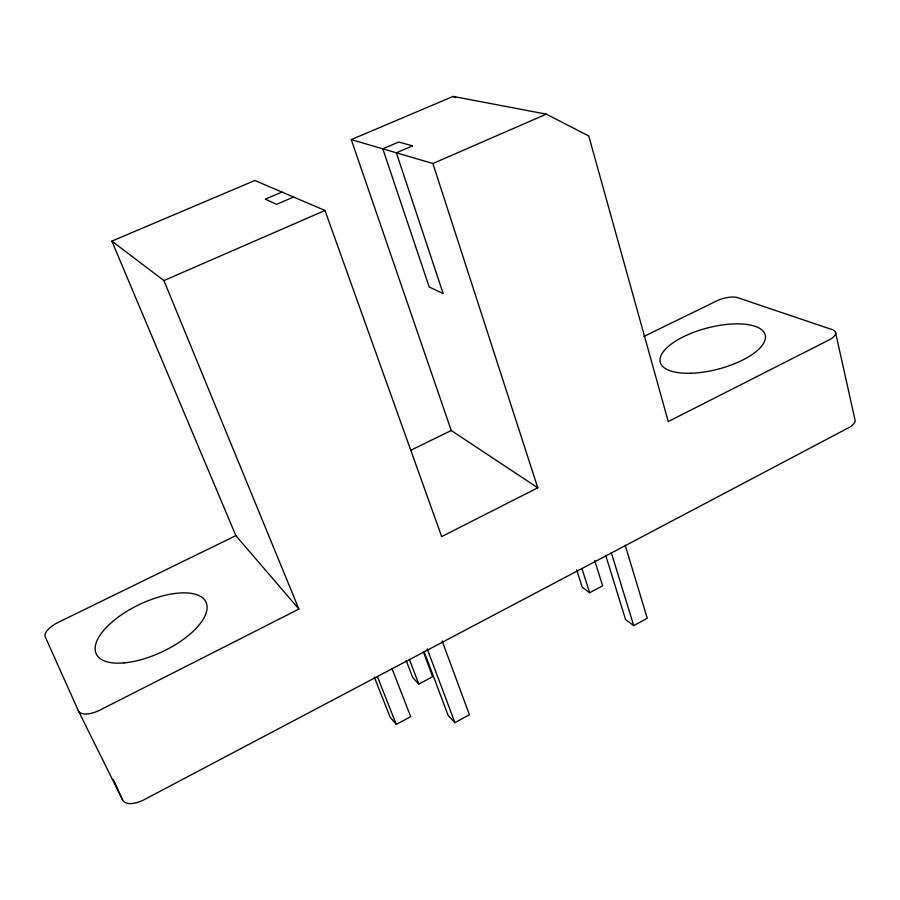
<?xml version="1.0" encoding="UTF-8"?>
<svg xmlns="http://www.w3.org/2000/svg" width="900" height="900" viewBox="0 0 900 900"><rect width="100%" height="100%" fill="white"/><g stroke="black" fill="none" stroke-linecap="round" stroke-linejoin="round"><path stroke-width="1.35" d="M424.035 651.409L448.144 715.444L454.905 722.666L469.418 714.758L442.181 641.059M605.711 555.356L625.556 619.538L633.724 625.635L647.269 618.255L625.196 545.209M374.254 677.036L390.184 717.3L396.27 724.41L410.681 716.648L391.86 668.239M406.192 660.555L412.718 677.565L418.804 684.079L432.686 676.676L423.394 652.005M576.686 569.846L582.255 587.261L589.646 592.762L602.629 585.832L594.72 560.587M298.901 609.064L100.091 709.999A19.89 8.966 -27.2 0 1 78.379 710.82L45.225 636.773A17.921 7.29 -26.2 0 1 58.264 622.35L235.868 535.646L298.901 609.064L163.924 280.575L111.87 241.121L254.869 180.484L324.979 210.476L441.675 536.591L537.784 487.8L432.889 163.507L351.27 139.601L451.249 430.504L537.784 487.8M410.951 450.18L451.249 430.504M643.961 336.431L716.839 300.859A15.57 5.737 -14.6 0 1 737.764 297.697L832.095 329.58A17.246 6.806 -12.9 0 1 829.035 339.952L668.25 421.571L588.758 135.99L546.311 114.142L453.105 96.424L351.27 139.601M163.924 280.575L324.979 210.476M432.889 163.507L546.311 114.142M293.558 197.032L276.604 204.334L265.286 199.181L281.925 192.06M453.105 96.424L455.625 97.684M78.379 710.82L122.569 799.898A19.328 9.754 -28.5 0 0 143.989 799.774L848.779 427.646A16.819 7.459 -11.9 0 0 854.933 419.524L835.492 332.246M113.288 779.4L122.569 799.898M111.87 241.121L235.868 535.646M377.426 676.654L396.27 724.41M409.376 659.396L418.804 684.079M427.241 648.945L454.905 722.666M582.03 568.834L589.646 592.762M611.28 552.555L633.724 625.635M412.571 145.834L396.36 152.809L443.183 293.614L429.21 286.988L382.804 148.838L398.723 142.02L412.571 145.834M690.998 373.241A54.214 21.274 -14.6 0 0 765.202 334.935A54.214 21.274 -14.6 0 0 681.998 337.5A54.214 21.274 -14.6 0 0 690.998 373.241M124.177 662.884A60.694 26.258 -25.3 0 0 207.112 606.769A60.694 26.258 -25.3 0 0 122.04 614.419A60.694 26.258 -25.3 0 0 124.177 662.884"/></g></svg>
